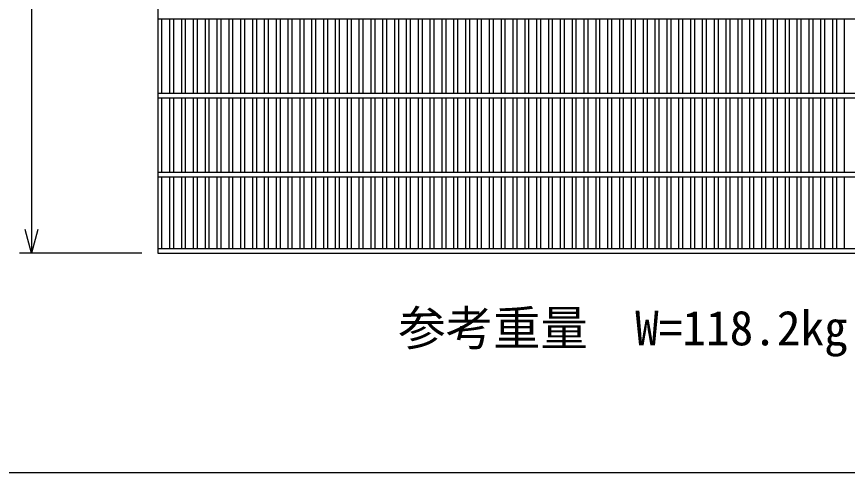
# Model space of a CAD drawing. Units: millimetres, scale not verified. Extents: x -16800 to 16800, y -5940 to 5940.
# Drawn here: x -3389 to -2336, y 706 to 1284 of the extents above; entities that cross this region are included whole.
import ezdxf
from ezdxf.enums import TextEntityAlignment as Align

# ---------------------------------------------------------------- set-up
doc = ezdxf.new("R2010")
doc.units = ezdxf.units.MM
doc.header["$LTSCALE"] = 20
for name, color, linetype, lineweight in [('0-0_DIM', 7, 'Continuous', 25), ('0-2_HATCH', 6, 'Continuous', 25), ('0-6_TXT', 7, 'Continuous', 25)]:
    doc.layers.add(name, color=color, linetype=linetype, lineweight=lineweight)
doc.styles.add('ＭＳ ゴシック', font='')
doc.styles.get('ＭＳ ゴシック').set_extended_font_data('MS Gothic')

msp = doc.modelspace()

# ---------------------------------------------------------------- linework, layer by layer
at = {"layer": '0-0_DIM'}
for p, q in [((-3370.13, 1883.89), (-3370.13, 983.89)), ((-3230.13, 983.89), (-3385.13, 983.89))]:
    msp.add_line(p, q, dxfattribs=at)
msp.add_lwpolyline([(-3362.09, 1013.89), (-3370.13, 983.89), (-3378.16, 1013.89)], dxfattribs=at)
at = {"layer": '0-2_HATCH'}
for p, q in [((-3210.13, 1883.89), (-3210.13, 983.89)), ((-3210.13, 1280.89), (-2215.13, 1280.89)), ((-3205.13, 1280.89), (-3205.13, 1186.89)), ((-3195.13, 1280.89), (-3195.13, 1186.89)), ((-3190.13, 1280.89), (-3190.13, 1186.89)), ((-3180.13, 1280.89), (-3180.13, 1186.89)), ((-3175.13, 1280.89), (-3175.13, 1186.89)), ((-3165.13, 1280.89), (-3165.13, 1186.89)), ((-3160.13, 1280.89), (-3160.13, 1186.89)), ((-3150.13, 1280.89), (-3150.13, 1186.89)), ((-3145.13, 1280.89), (-3145.13, 1186.89)), ((-3135.13, 1280.89), (-3135.13, 1186.89)), ((-3130.13, 1280.89), (-3130.13, 1186.89)), ((-3120.13, 1280.89), (-3120.13, 1186.89)), ((-3115.13, 1280.89), (-3115.13, 1186.89)), ((-3105.13, 1280.89), (-3105.13, 1186.89)), ((-3100.13, 1280.89), (-3100.13, 1186.89)), ((-3090.13, 1280.89), (-3090.13, 1186.89)), ((-3085.13, 1280.89), (-3085.13, 1186.89)), ((-3075.13, 1280.89), (-3075.13, 1186.89)), ((-3070.13, 1280.89), (-3070.13, 1186.89)), ((-3060.13, 1280.89), (-3060.13, 1186.89)), ((-3055.13, 1280.89), (-3055.13, 1186.89)), ((-3045.13, 1280.89), (-3045.13, 1186.89)), ((-3040.13, 1280.89), (-3040.13, 1186.89)), ((-3030.13, 1280.89), (-3030.13, 1186.89)), ((-3025.13, 1280.89), (-3025.13, 1186.89)), ((-3015.13, 1280.89), (-3015.13, 1186.89)), ((-3010.13, 1280.89), (-3010.13, 1186.89)), ((-3000.13, 1280.89), (-3000.13, 1186.89)), ((-2995.13, 1280.89), (-2995.13, 1186.89)), ((-2985.13, 1280.89), (-2985.13, 1186.89)), ((-2980.13, 1280.89), (-2980.13, 1186.89)), ((-2970.13, 1280.89), (-2970.13, 1186.89)), ((-2965.13, 1280.89), (-2965.13, 1186.89)), ((-2955.13, 1280.89), (-2955.13, 1186.89)), ((-2950.13, 1280.89), (-2950.13, 1186.89)), ((-2940.13, 1280.89), (-2940.13, 1186.89)), ((-2935.13, 1280.89), (-2935.13, 1186.89)), ((-2925.13, 1280.89), (-2925.13, 1186.89)), ((-2920.13, 1280.89), (-2920.13, 1186.89)), ((-2910.13, 1280.89), (-2910.13, 1186.89)), ((-2905.13, 1280.89), (-2905.13, 1186.89)), ((-2895.13, 1280.89), (-2895.13, 1186.89)), ((-2890.13, 1280.89), (-2890.13, 1186.89)), ((-2880.13, 1280.89), (-2880.13, 1186.89)), ((-2875.13, 1280.89), (-2875.13, 1186.89)), ((-2865.13, 1280.89), (-2865.13, 1186.89)), ((-2860.13, 1280.89), (-2860.13, 1186.89)), ((-2850.13, 1280.89), (-2850.13, 1186.89)), ((-2845.13, 1280.89), (-2845.13, 1186.89)), ((-2835.13, 1280.89), (-2835.13, 1186.89)), ((-2830.13, 1280.89), (-2830.13, 1186.89)), ((-2820.13, 1280.89), (-2820.13, 1186.89)), ((-2815.13, 1280.89), (-2815.13, 1186.89)), ((-2805.13, 1280.89), (-2805.13, 1186.89)), ((-2800.13, 1280.89), (-2800.13, 1186.89)), ((-2790.13, 1280.89), (-2790.13, 1186.89)), ((-2785.13, 1280.89), (-2785.13, 1186.89)), ((-2775.13, 1280.89), (-2775.13, 1186.89)), ((-2770.13, 1280.89), (-2770.13, 1186.89)), ((-2760.13, 1280.89), (-2760.13, 1186.89)), ((-2755.13, 1280.89), (-2755.13, 1186.89)), ((-2745.13, 1280.89), (-2745.13, 1186.89)), ((-2740.13, 1280.89), (-2740.13, 1186.89)), ((-2730.13, 1280.89), (-2730.13, 1186.89)), ((-2725.13, 1280.89), (-2725.13, 1186.89)), ((-2715.13, 1280.89), (-2715.13, 1186.89)), ((-2710.13, 1280.89), (-2710.13, 1186.89)), ((-2700.13, 1280.89), (-2700.13, 1186.89)), ((-2695.13, 1280.89), (-2695.13, 1186.89)), ((-2685.13, 1280.89), (-2685.13, 1186.89)), ((-2680.13, 1280.89), (-2680.13, 1186.89)), ((-2670.13, 1280.89), (-2670.13, 1186.89)), ((-2665.13, 1280.89), (-2665.13, 1186.89)), ((-2655.13, 1280.89), (-2655.13, 1186.89)), ((-2650.13, 1280.89), (-2650.13, 1186.89)), ((-2640.13, 1280.89), (-2640.13, 1186.89)), ((-2635.13, 1280.89), (-2635.13, 1186.89)), ((-2625.13, 1280.89), (-2625.13, 1186.89)), ((-2620.13, 1280.89), (-2620.13, 1186.89)), ((-2610.13, 1280.89), (-2610.13, 1186.89)), ((-2605.13, 1280.89), (-2605.13, 1186.89)), ((-2595.13, 1280.89), (-2595.13, 1186.89)), ((-2590.13, 1280.89), (-2590.13, 1186.89)), ((-2580.13, 1280.89), (-2580.13, 1186.89)), ((-2575.13, 1280.89), (-2575.13, 1186.89)), ((-2565.13, 1280.89), (-2565.13, 1186.89)), ((-2560.13, 1280.89), (-2560.13, 1186.89)), ((-2550.13, 1280.89), (-2550.13, 1186.89)), ((-2545.13, 1280.89), (-2545.13, 1186.89)), ((-2535.13, 1280.89), (-2535.13, 1186.89)), ((-2530.13, 1280.89), (-2530.13, 1186.89)), ((-2520.13, 1280.89), (-2520.13, 1186.89)), ((-2515.13, 1280.89), (-2515.13, 1186.89)), ((-2505.13, 1280.89), (-2505.13, 1186.89)), ((-2500.13, 1280.89), (-2500.13, 1186.89)), ((-2490.13, 1280.89), (-2490.13, 1186.89)), ((-2485.13, 1280.89), (-2485.13, 1186.89)), ((-2475.13, 1280.89), (-2475.13, 1186.89)), ((-2470.13, 1280.89), (-2470.13, 1186.89)), ((-2460.13, 1280.89), (-2460.13, 1186.89)), ((-2455.13, 1280.89), (-2455.13, 1186.89)), ((-2445.13, 1280.89), (-2445.13, 1186.89)), ((-2440.13, 1280.89), (-2440.13, 1186.89)), ((-2430.13, 1280.89), (-2430.13, 1186.89)), ((-2425.13, 1280.89), (-2425.13, 1186.89)), ((-2415.13, 1280.89), (-2415.13, 1186.89)), ((-2410.13, 1280.89), (-2410.13, 1186.89)), ((-2400.13, 1280.89), (-2400.13, 1186.89)), ((-2395.13, 1280.89), (-2395.13, 1186.89)), ((-2385.13, 1280.89), (-2385.13, 1186.89)), ((-2380.13, 1280.89), (-2380.13, 1186.89)), ((-2370.13, 1280.89), (-2370.13, 1186.89)), ((-2365.13, 1280.89), (-2365.13, 1186.89)), ((-2355.13, 1280.89), (-2355.13, 1186.89)), ((-2350.13, 1280.89), (-2350.13, 1186.89)), ((-2340.13, 1280.89), (-2340.13, 1186.89)), ((-3210.13, 1186.89), (-2215.13, 1186.89)), ((-3210.13, 1180.89), (-2215.13, 1180.89)), ((-3205.13, 1180.89), (-3205.13, 1086.89)), ((-3195.13, 1180.89), (-3195.13, 1086.89)), ((-3190.13, 1180.89), (-3190.13, 1086.89)), ((-3180.13, 1180.89), (-3180.13, 1086.89)), ((-3175.13, 1180.89), (-3175.13, 1086.89)), ((-3165.13, 1180.89), (-3165.13, 1086.89)), ((-3160.13, 1180.89), (-3160.13, 1086.89)), ((-3150.13, 1180.89), (-3150.13, 1086.89)), ((-3145.13, 1180.89), (-3145.13, 1086.89)), ((-3135.13, 1180.89), (-3135.13, 1086.89)), ((-3130.13, 1180.89), (-3130.13, 1086.89)), ((-3120.13, 1180.89), (-3120.13, 1086.89)), ((-3115.13, 1180.89), (-3115.13, 1086.89)), ((-3105.13, 1180.89), (-3105.13, 1086.89)), ((-3100.13, 1180.89), (-3100.13, 1086.89)), ((-3090.13, 1180.89), (-3090.13, 1086.89)), ((-3085.13, 1180.89), (-3085.13, 1086.89)), ((-3075.13, 1180.89), (-3075.13, 1086.89)), ((-3070.13, 1180.89), (-3070.13, 1086.89)), ((-3060.13, 1180.89), (-3060.13, 1086.89)), ((-3055.13, 1180.89), (-3055.13, 1086.89)), ((-3045.13, 1180.89), (-3045.13, 1086.89)), ((-3040.13, 1180.89), (-3040.13, 1086.89)), ((-3030.13, 1180.89), (-3030.13, 1086.89)), ((-3025.13, 1180.89), (-3025.13, 1086.89)), ((-3015.13, 1180.89), (-3015.13, 1086.89)), ((-3010.13, 1180.89), (-3010.13, 1086.89)), ((-3000.13, 1180.89), (-3000.13, 1086.89)), ((-2995.13, 1180.89), (-2995.13, 1086.89)), ((-2985.13, 1180.89), (-2985.13, 1086.89)), ((-2980.13, 1180.89), (-2980.13, 1086.89)), ((-2970.13, 1180.89), (-2970.13, 1086.89)), ((-2965.13, 1180.89), (-2965.13, 1086.89)), ((-2955.13, 1180.89), (-2955.13, 1086.89)), ((-2950.13, 1180.89), (-2950.13, 1086.89)), ((-2940.13, 1180.89), (-2940.13, 1086.89)), ((-2935.13, 1180.89), (-2935.13, 1086.89)), ((-2925.13, 1180.89), (-2925.13, 1086.89)), ((-2920.13, 1180.89), (-2920.13, 1086.89)), ((-2910.13, 1180.89), (-2910.13, 1086.89)), ((-2905.13, 1180.89), (-2905.13, 1086.89)), ((-2895.13, 1180.89), (-2895.13, 1086.89)), ((-2890.13, 1180.89), (-2890.13, 1086.89)), ((-2880.13, 1180.89), (-2880.13, 1086.89)), ((-2875.13, 1180.89), (-2875.13, 1086.89)), ((-2865.13, 1180.89), (-2865.13, 1086.89)), ((-2860.13, 1180.89), (-2860.13, 1086.89)), ((-2850.13, 1180.89), (-2850.13, 1086.89)), ((-2845.13, 1180.89), (-2845.13, 1086.89)), ((-2835.13, 1180.89), (-2835.13, 1086.89)), ((-2830.13, 1180.89), (-2830.13, 1086.89)), ((-2820.13, 1180.89), (-2820.13, 1086.89)), ((-2815.13, 1180.89), (-2815.13, 1086.89)), ((-2805.13, 1180.89), (-2805.13, 1086.89)), ((-2800.13, 1180.89), (-2800.13, 1086.89)), ((-2790.13, 1180.89), (-2790.13, 1086.89)), ((-2785.13, 1180.89), (-2785.13, 1086.89)), ((-2775.13, 1180.89), (-2775.13, 1086.89)), ((-2770.13, 1180.89), (-2770.13, 1086.89)), ((-2760.13, 1180.89), (-2760.13, 1086.89)), ((-2755.13, 1180.89), (-2755.13, 1086.89)), ((-2745.13, 1180.89), (-2745.13, 1086.89)), ((-2740.13, 1180.89), (-2740.13, 1086.89)), ((-2730.13, 1180.89), (-2730.13, 1086.89)), ((-2725.13, 1180.89), (-2725.13, 1086.89)), ((-2715.13, 1180.89), (-2715.13, 1086.89)), ((-2710.13, 1180.89), (-2710.13, 1086.89)), ((-2700.13, 1180.89), (-2700.13, 1086.89)), ((-2695.13, 1180.89), (-2695.13, 1086.89)), ((-2685.13, 1180.89), (-2685.13, 1086.89)), ((-2680.13, 1180.89), (-2680.13, 1086.89)), ((-2670.13, 1180.89), (-2670.13, 1086.89)), ((-2665.13, 1180.89), (-2665.13, 1086.89)), ((-2655.13, 1180.89), (-2655.13, 1086.89)), ((-2650.13, 1180.89), (-2650.13, 1086.89)), ((-2640.13, 1180.89), (-2640.13, 1086.89)), ((-2635.13, 1180.89), (-2635.13, 1086.89)), ((-2625.13, 1180.89), (-2625.13, 1086.89)), ((-2620.13, 1180.89), (-2620.13, 1086.89)), ((-2610.13, 1180.89), (-2610.13, 1086.89)), ((-2605.13, 1180.89), (-2605.13, 1086.89)), ((-2595.13, 1180.89), (-2595.13, 1086.89)), ((-2590.13, 1180.89), (-2590.13, 1086.89)), ((-2580.13, 1180.89), (-2580.13, 1086.89)), ((-2575.13, 1180.89), (-2575.13, 1086.89)), ((-2565.13, 1180.89), (-2565.13, 1086.89)), ((-2560.13, 1180.89), (-2560.13, 1086.89)), ((-2550.13, 1180.89), (-2550.13, 1086.89)), ((-2545.13, 1180.89), (-2545.13, 1086.89)), ((-2535.13, 1180.89), (-2535.13, 1086.89)), ((-2530.13, 1180.89), (-2530.13, 1086.89)), ((-2520.13, 1180.89), (-2520.13, 1086.89)), ((-2515.13, 1180.89), (-2515.13, 1086.89)), ((-2505.13, 1180.89), (-2505.13, 1086.89)), ((-2500.13, 1180.89), (-2500.13, 1086.89)), ((-2490.13, 1180.89), (-2490.13, 1086.89)), ((-2485.13, 1180.89), (-2485.13, 1086.89)), ((-2475.13, 1180.89), (-2475.13, 1086.89)), ((-2470.13, 1180.89), (-2470.13, 1086.89)), ((-2460.13, 1180.89), (-2460.13, 1086.89)), ((-2455.13, 1180.89), (-2455.13, 1086.89)), ((-2445.13, 1180.89), (-2445.13, 1086.89)), ((-2440.13, 1180.89), (-2440.13, 1086.89)), ((-2430.13, 1180.89), (-2430.13, 1086.89)), ((-2425.13, 1180.89), (-2425.13, 1086.89)), ((-2415.13, 1180.89), (-2415.13, 1086.89)), ((-2410.13, 1180.89), (-2410.13, 1086.89)), ((-2400.13, 1180.89), (-2400.13, 1086.89)), ((-2395.13, 1180.89), (-2395.13, 1086.89)), ((-2385.13, 1180.89), (-2385.13, 1086.89)), ((-2380.13, 1180.89), (-2380.13, 1086.89)), ((-2370.13, 1180.89), (-2370.13, 1086.89)), ((-2365.13, 1180.89), (-2365.13, 1086.89)), ((-2355.13, 1180.89), (-2355.13, 1086.89)), ((-2350.13, 1180.89), (-2350.13, 1086.89)), ((-2340.13, 1180.89), (-2340.13, 1086.89)), ((-3210.13, 1086.89), (-2215.13, 1086.89)), ((-3210.13, 1080.89), (-2215.13, 1080.89)), ((-3205.13, 1080.89), (-3205.13, 989.89)), ((-3195.13, 1080.89), (-3195.13, 989.89)), ((-3190.13, 1080.89), (-3190.13, 989.89)), ((-3180.13, 1080.89), (-3180.13, 989.89)), ((-3175.13, 1080.89), (-3175.13, 989.89)), ((-3165.13, 1080.89), (-3165.13, 989.89)), ((-3160.13, 1080.89), (-3160.13, 989.89)), ((-3150.13, 1080.89), (-3150.13, 989.89)), ((-3145.13, 1080.89), (-3145.13, 989.89)), ((-3135.13, 1080.89), (-3135.13, 989.89)), ((-3130.13, 1080.89), (-3130.13, 989.89)), ((-3120.13, 1080.89), (-3120.13, 989.89)), ((-3115.13, 1080.89), (-3115.13, 989.89)), ((-3105.13, 1080.89), (-3105.13, 989.89)), ((-3100.13, 1080.89), (-3100.13, 989.89)), ((-3090.13, 1080.89), (-3090.13, 989.89)), ((-3085.13, 1080.89), (-3085.13, 989.89)), ((-3075.13, 1080.89), (-3075.13, 989.89)), ((-3070.13, 1080.89), (-3070.13, 989.89)), ((-3060.13, 1080.89), (-3060.13, 989.89)), ((-3055.13, 1080.89), (-3055.13, 989.89)), ((-3045.13, 1080.89), (-3045.13, 989.89)), ((-3040.13, 1080.89), (-3040.13, 989.89)), ((-3030.13, 1080.89), (-3030.13, 989.89)), ((-3025.13, 1080.89), (-3025.13, 989.89)), ((-3015.13, 1080.89), (-3015.13, 989.89)), ((-3010.13, 1080.89), (-3010.13, 989.89)), ((-3000.13, 1080.89), (-3000.13, 989.89)), ((-2995.13, 1080.89), (-2995.13, 989.89)), ((-2985.13, 1080.89), (-2985.13, 989.89)), ((-2980.13, 1080.89), (-2980.13, 989.89)), ((-2970.13, 1080.89), (-2970.13, 989.89)), ((-2965.13, 1080.89), (-2965.13, 989.89)), ((-2955.13, 1080.89), (-2955.13, 989.89)), ((-2950.13, 1080.89), (-2950.13, 989.89)), ((-2940.13, 1080.89), (-2940.13, 989.89)), ((-2935.13, 1080.89), (-2935.13, 989.89)), ((-2925.13, 1080.89), (-2925.13, 989.89)), ((-2920.13, 1080.89), (-2920.13, 989.89)), ((-2910.13, 1080.89), (-2910.13, 989.89)), ((-2905.13, 1080.89), (-2905.13, 989.89)), ((-2895.13, 1080.89), (-2895.13, 989.89)), ((-2890.13, 1080.89), (-2890.13, 989.89)), ((-2880.13, 1080.89), (-2880.13, 989.89)), ((-2875.13, 1080.89), (-2875.13, 989.89)), ((-2865.13, 1080.89), (-2865.13, 989.89)), ((-2860.13, 1080.89), (-2860.13, 989.89)), ((-2850.13, 1080.89), (-2850.13, 989.89)), ((-2845.13, 1080.89), (-2845.13, 989.89)), ((-2835.13, 1080.89), (-2835.13, 989.89)), ((-2830.13, 1080.89), (-2830.13, 989.89)), ((-2820.13, 1080.89), (-2820.13, 989.89)), ((-2815.13, 1080.89), (-2815.13, 989.89)), ((-2805.13, 1080.89), (-2805.13, 989.89)), ((-2800.13, 1080.89), (-2800.13, 989.89)), ((-2790.13, 1080.89), (-2790.13, 989.89)), ((-2785.13, 1080.89), (-2785.13, 989.89)), ((-2775.13, 1080.89), (-2775.13, 989.89)), ((-2770.13, 1080.89), (-2770.13, 989.89)), ((-2760.13, 1080.89), (-2760.13, 989.89)), ((-2755.13, 1080.89), (-2755.13, 989.89)), ((-2745.13, 1080.89), (-2745.13, 989.89)), ((-2740.13, 1080.89), (-2740.13, 989.89)), ((-2730.13, 1080.89), (-2730.13, 989.89)), ((-2725.13, 1080.89), (-2725.13, 989.89)), ((-2715.13, 1080.89), (-2715.13, 989.89)), ((-2710.13, 1080.89), (-2710.13, 989.89)), ((-2700.13, 1080.89), (-2700.13, 989.89)), ((-2695.13, 1080.89), (-2695.13, 989.89)), ((-2685.13, 1080.89), (-2685.13, 989.89)), ((-2680.13, 1080.89), (-2680.13, 989.89)), ((-2670.13, 1080.89), (-2670.13, 989.89)), ((-2665.13, 1080.89), (-2665.13, 989.89)), ((-2655.13, 1080.89), (-2655.13, 989.89)), ((-2650.13, 1080.89), (-2650.13, 989.89)), ((-2640.13, 1080.89), (-2640.13, 989.89)), ((-2635.13, 1080.89), (-2635.13, 989.89)), ((-2625.13, 1080.89), (-2625.13, 989.89)), ((-2620.13, 1080.89), (-2620.13, 989.89)), ((-2610.13, 1080.89), (-2610.13, 989.89)), ((-2605.13, 1080.89), (-2605.13, 989.89)), ((-2595.13, 1080.89), (-2595.13, 989.89)), ((-2590.13, 1080.89), (-2590.13, 989.89)), ((-2580.13, 1080.89), (-2580.13, 989.89)), ((-2575.13, 1080.89), (-2575.13, 989.89)), ((-2565.13, 1080.89), (-2565.13, 989.89)), ((-2560.13, 1080.89), (-2560.13, 989.89)), ((-2550.13, 1080.89), (-2550.13, 989.89)), ((-2545.13, 1080.89), (-2545.13, 989.89)), ((-2535.13, 1080.89), (-2535.13, 989.89)), ((-2530.13, 1080.89), (-2530.13, 989.89)), ((-2520.13, 1080.89), (-2520.13, 989.89)), ((-2515.13, 1080.89), (-2515.13, 989.89)), ((-2505.13, 1080.89), (-2505.13, 989.89)), ((-2500.13, 1080.89), (-2500.13, 989.89)), ((-2490.13, 1080.89), (-2490.13, 989.89)), ((-2485.13, 1080.89), (-2485.13, 989.89)), ((-2475.13, 1080.89), (-2475.13, 989.89)), ((-2470.13, 1080.89), (-2470.13, 989.89)), ((-2460.13, 1080.89), (-2460.13, 989.89)), ((-2455.13, 1080.89), (-2455.13, 989.89)), ((-2445.13, 1080.89), (-2445.13, 989.89)), ((-2440.13, 1080.89), (-2440.13, 989.89)), ((-2430.13, 1080.89), (-2430.13, 989.89)), ((-2425.13, 1080.89), (-2425.13, 989.89)), ((-2415.13, 1080.89), (-2415.13, 989.89)), ((-2410.13, 1080.89), (-2410.13, 989.89)), ((-2400.13, 1080.89), (-2400.13, 989.89)), ((-2395.13, 1080.89), (-2395.13, 989.89)), ((-2385.13, 1080.89), (-2385.13, 989.89)), ((-2380.13, 1080.89), (-2380.13, 989.89)), ((-2370.13, 1080.89), (-2370.13, 989.89)), ((-2365.13, 1080.89), (-2365.13, 989.89)), ((-2355.13, 1080.89), (-2355.13, 989.89)), ((-2350.13, 1080.89), (-2350.13, 989.89)), ((-2340.13, 1080.89), (-2340.13, 989.89)), ((-3210.13, 989.89), (-2215.13, 989.89)), ((-3210.13, 983.89), (-2215.13, 983.89))]:
    msp.add_line(p, q, dxfattribs=at)
at = {"layer": '0-6_TXT'}
msp.add_lwpolyline([(-3894.71, 706.11), (-1394.71, 706.11), (-1394.71, 4156.11), (-3894.71, 4156.11)], close=True, dxfattribs=at)

# ---------------------------------------------------------------- texts
at = {"layer": '0-0_DIM', "style": 'ＭＳ ゴシック'}
msp.add_text('参考重量\u3000W=118.2kg', height=43.99, dxfattribs=at).set_placement((-2905.14, 853.96), align=Align.BOTTOM_LEFT)

doc.saveas('drawing.dxf')
